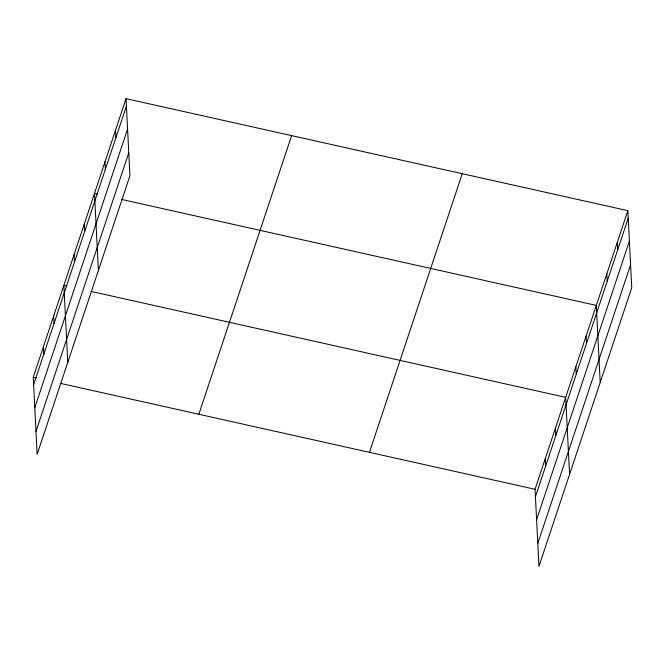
<?xml version="1.0" encoding="UTF-8"?>
<svg xmlns="http://www.w3.org/2000/svg" width="665" height="665" viewBox="0 0 665 665"><rect width="100%" height="100%" fill="white"/><g stroke="black" fill="none" stroke-linecap="round" stroke-linejoin="round"><path stroke-width="1" d="M126.042 98.669L129.941 175.701L37.149 454.336L33.25 377.296L126.042 98.669L627.851 210.664L631.75 287.704L538.958 566.331L535.059 489.299L627.851 210.664M33.624 384.761L126.425 106.126M34.788 407.72L127.58 129.085M35.993 431.377L128.786 152.742M198.843 414.262L291.636 135.627M369.457 452.341L462.25 173.706M535.433 496.763L628.226 218.128M536.597 519.722L629.389 241.087M537.794 543.371L630.586 264.745M97.506 194.072L94.497 193.399L98.395 270.439M121.587 199.45L596.297 305.401L600.204 382.433M66.882 286.025L63.873 285.351L67.772 362.383M90.972 291.395L565.674 397.354L569.581 474.386M33.25 377.296L36.259 377.969M60.349 383.348L535.059 489.299M617.328 242.243L617.71 249.707M606.812 273.822L607.195 281.287M586.089 336.049L586.472 343.514M575.882 366.698L576.264 374.162M555.466 428.002L555.849 435.459M545.258 458.651L545.641 466.115M115.527 130.24L115.901 137.705M105.012 161.819L105.386 169.284M84.289 224.047L84.663 231.511M74.081 254.703L74.455 262.16M53.666 316L54.04 323.464M43.458 346.648L43.832 354.113"/></g></svg>
